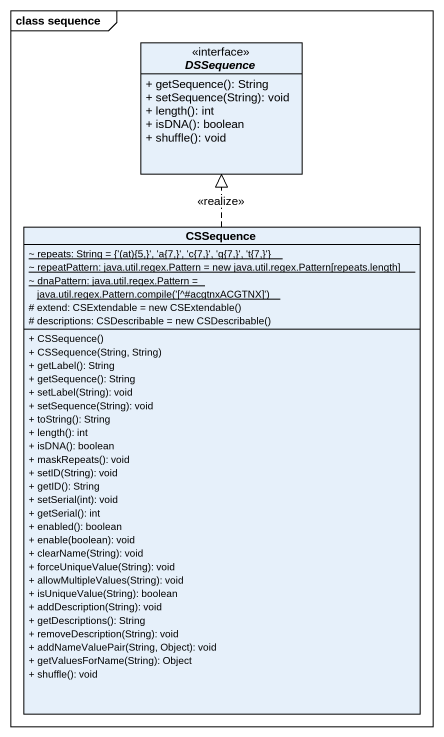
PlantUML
@startuml
mainframe class sequence
hide circle
hide empty members
skinparam classAttributeIconSize 0
interface DSSequence <<interface>> {
  + getSequence(): String
  + setSequence(String): void
  + length(): int
  + isDNA(): boolean
  + shuffle(): void
}
class CSSequence {
  {static} {field} ~ repeats: String = {'(at){5,}', 'a{7,}', 'c{7,}', 'g{7,}', 't{7,}'}
  {static} ~ repeatPattern: java.util.regex.Pattern = new java.util.regex.Pattern[repeats.length]
  {static} {field} ~ dnaPattern: java.util.regex.Pattern = java.util.regex.Pattern.compile('[^#acgtnxACGTNX]')
  {field} # extend: CSExtendable = new CSExtendable()
  {field} # descriptions: CSDescribable = new CSDescribable()
  + CSSequence()
  + CSSequence(String, String)
  + getLabel(): String
  + getSequence(): String
  + setLabel(String): void
  + setSequence(String): void
  + toString(): String
  + length(): int
  + isDNA(): boolean
  + maskRepeats(): void
  + setID(String): void
  + getID(): String
  + setSerial(int): void
  + getSerial(): int
  + enabled(): boolean
  + enable(boolean): void
  + clearName(String): void
  + forceUniqueValue(String): void
  + allowMultipleValues(String): void
  + isUniqueValue(String): boolean
  + addDescription(String): void
  + getDescriptions(): String
  + removeDescription(String): void
  + addNameValuePair(String, Object): void
  + getValuesForName(String): Object
  + shuffle(): void
}
CSSequence .up.|> DSSequence : <<realize>>
@enduml
